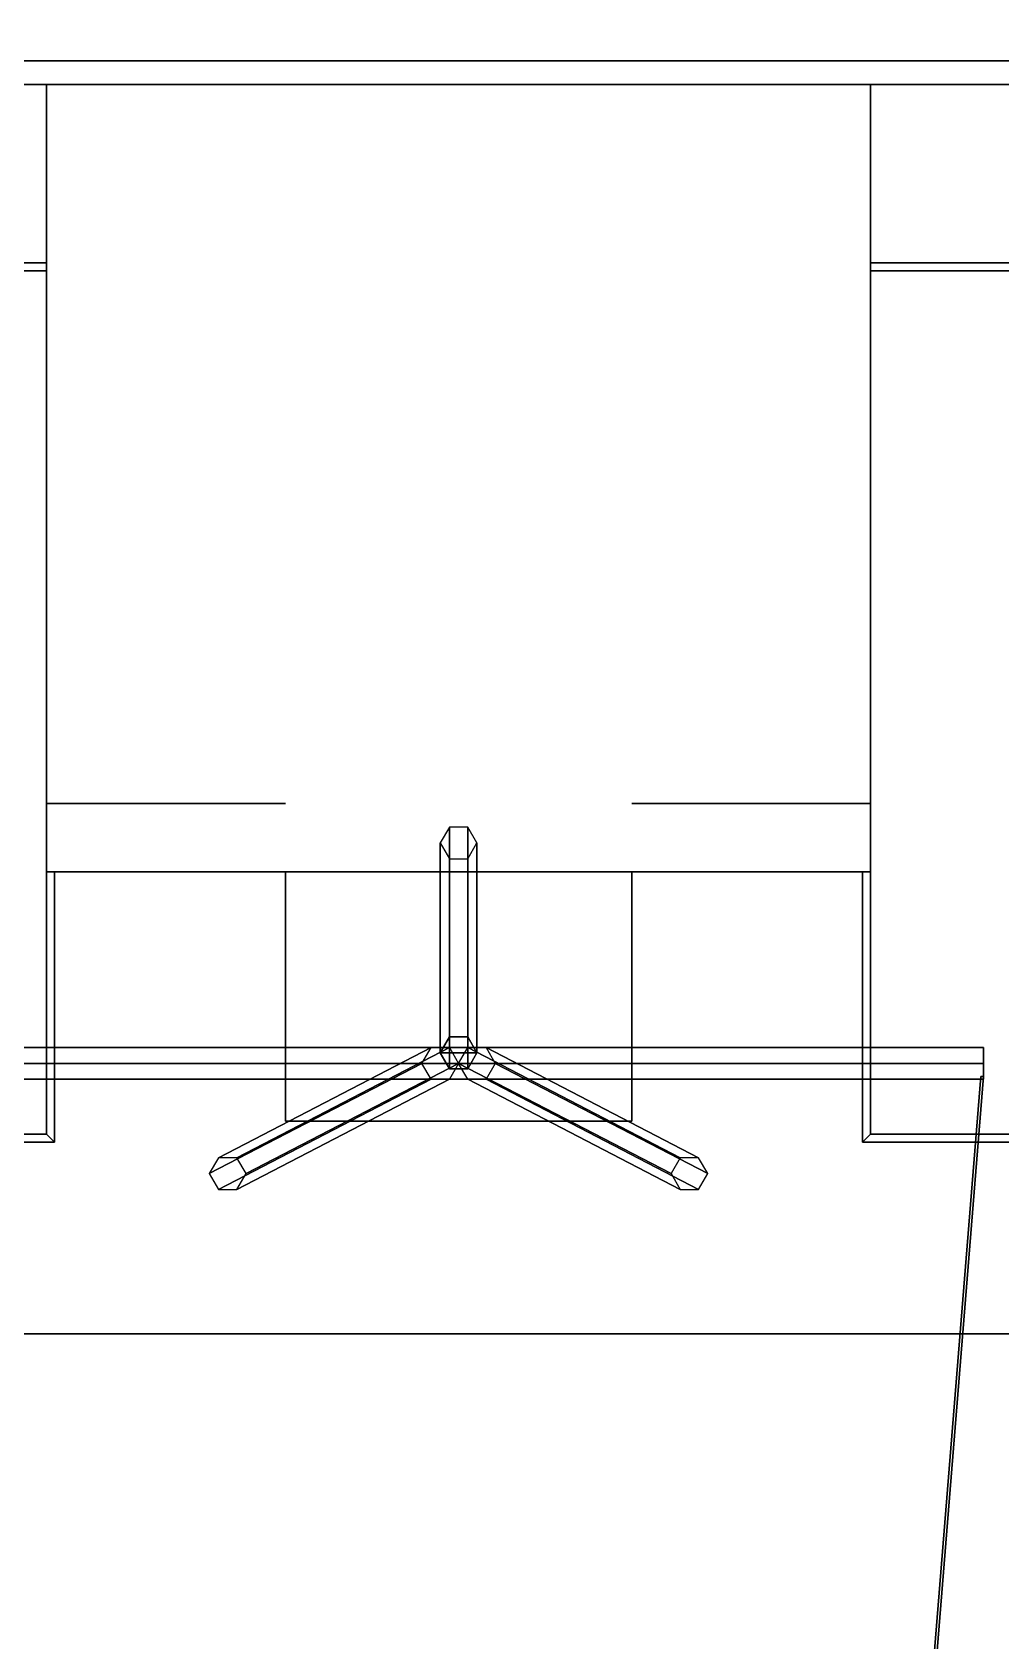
# Model space of a CAD drawing. Header units: millimetres. Extents: x -5 to 5, y -40 to 92.
# Drawn here: x -1.63 to 2.07, y -8.92 to -2.79 of the extents above; entities that cross this region are included whole.
import ezdxf

# ---------------------------------------------------------------- set-up
doc = ezdxf.new("R2010")
doc.units = ezdxf.units.MM
doc.layers.add('railings', color=6, linetype='Continuous')

msp = doc.modelspace()

# ---------------------------------------------------------------- linework, layer by layer
for points in [[(-2.39, -21.2, -3.26), (-2.39, 12.2, -3.11), (2.39, 12.2, -3.11), (2.39, -21.2, -3.26)], [(-4.3239, -1.73, 2.47), (-4.3315, -2.9, 2.47), (4.3315, -2.9, 2.47), (4.3239, -1.73, 2.47)], [(4.3315, -2.99, 4.05), (4.3315, -2.9, 2.47), (-4.3315, -2.9, 2.47), (-4.3315, -2.99, 4.05)], [(4.5429, -7.75, 4.48), (4.5115, -2.99, 4.48), (-4.5115, -2.99, 4.48), (-4.5429, -7.75, 4.48)], [(4.5115, -2.99, 4.48), (4.5115, -2.99, 4.05), (-4.5115, -2.99, 4.05), (-4.5115, -2.99, 4.48)], [(1.57, -5.99, 8.31), (1.57, -2.99, 8.31), (-1.57, -2.99, 8.31), (-1.57, -5.99, 8.31)], [(-1.57, -2.99, 8.31), (-1.57, -2.99, 4.48), (-1.57, -5.99, 4.48), (-1.57, -5.99, 8.31)], [(1.57, -2.99, 8.31), (1.57, -2.99, 4.48), (-1.57, -2.99, 4.48), (-1.57, -2.99, 8.31)], [(1.57, -5.99, 4.48), (1.57, -2.99, 4.48), (1.57, -2.99, 8.31), (1.57, -5.99, 8.31)], [(-1.57, -3.7, 4.99), (-1.57, -3.67, 4.99), (-5.04, -3.67, 4.99), (-5.01, -3.7, 4.99)], [(-1.57, -3.67, 4.99), (-1.57, -3.67, 4.48), (-5.04, -3.67, 4.48), (-5.04, -3.67, 4.99)], [(1.57, -3.67, 4.48), (1.57, -3.67, 4.99), (5.04, -3.67, 4.99), (5.04, -3.67, 4.48)], [(5.01, -3.7, 4.99), (5.04, -3.67, 4.99), (1.57, -3.67, 4.99), (1.57, -3.7, 4.99)], [(-5.01, -3.7, 4.99), (-5.01, -3.7, 4.48), (-1.57, -3.7, 4.48), (-1.57, -3.7, 4.99)], [(5.01, -3.7, 4.48), (5.01, -3.7, 4.99), (1.57, -3.7, 4.99), (1.57, -3.7, 4.48)], [(-0.035, -5.8194, 8.31), (-0.07, -5.88, 8.31), (-0.07, -6.68, 14.68), (-0.035, -6.6194, 14.68)], [(0.035, -5.8194, 8.31), (-0.035, -5.8194, 8.31), (-0.035, -6.6194, 14.68), (0.035, -6.6194, 14.68)], [(0.07, -5.88, 8.31), (0.035, -5.8194, 8.31), (0.035, -6.6194, 14.68), (0.07, -6.68, 14.68)], [(-0.07, -5.88, 8.31), (-0.035, -5.9406, 8.31), (-0.035, -6.7406, 14.68), (-0.07, -6.68, 14.68)], [(0.035, -5.9406, 8.31), (0.07, -5.88, 8.31), (0.07, -6.68, 14.68), (0.035, -6.7406, 14.68)], [(-0.035, -5.9406, 8.31), (0.035, -5.9406, 8.31), (0.035, -6.7406, 14.68), (-0.035, -6.7406, 14.68)], [(-1.57, -5.99, 8.31), (-1.57, -5.99, 4.48), (-0.66, -5.99, 4.48), (-0.66, -5.99, 8.31)], [(-1.54, -5.99, 4.99), (-1.57, -5.99, 4.99), (-1.57, -6.99, 4.99), (-1.54, -7.02, 4.99)], [(-1.57, -5.99, 4.99), (-1.57, -5.99, 4.48), (-1.57, -6.99, 4.48), (-1.57, -6.99, 4.99)], [(-1.54, -7.02, 4.99), (-1.54, -7.02, 4.48), (-1.54, -5.99, 4.48), (-1.54, -5.99, 4.99)], [(-0.66, -5.99, 8.31), (-0.66, -5.99, 4.48), (-0.66, -6.94, 4.48), (-0.66, -6.94, 8.31)], [(0.66, -6.94, 8.31), (0.66, -5.99, 8.31), (-0.66, -5.99, 8.31), (-0.66, -6.94, 8.31)], [(0.66, -5.99, 8.31), (0.66, -5.99, 4.48), (1.57, -5.99, 4.48), (1.57, -5.99, 8.31)], [(0.66, -6.94, 4.48), (0.66, -5.99, 4.48), (0.66, -5.99, 8.31), (0.66, -6.94, 8.31)], [(1.54, -7.02, 4.48), (1.54, -7.02, 4.99), (1.54, -5.99, 4.99), (1.54, -5.99, 4.48)], [(1.54, -7.02, 4.99), (1.57, -6.99, 4.99), (1.57, -5.99, 4.99), (1.54, -5.99, 4.99)], [(1.57, -5.99, 4.48), (1.57, -5.99, 4.99), (1.57, -6.99, 4.99), (1.57, -6.99, 4.48)], [(-2, -6.66, 13.7), (-2, -6.72, 13.76), (2, -6.72, 13.76), (2, -6.66, 13.7)], [(-2, -6.72, 13.64), (-2, -6.66, 13.7), (2, -6.66, 13.7), (2, -6.72, 13.64)], [(-0.915, -7.0794, 4.48), (-0.95, -7.14, 4.48), (-0.14, -6.72, 13.7), (-0.105, -6.6594, 13.7)], [(-0.845, -7.0794, 4.48), (-0.915, -7.0794, 4.48), (-0.105, -6.6594, 13.7), (-0.035, -6.6594, 13.7)], [(-0.81, -7.14, 4.48), (-0.845, -7.0794, 4.48), (-0.035, -6.6594, 13.7), (0, -6.72, 13.7)], [(-0.07, -6.68, 14.68), (0.07, -6.68, 14.68), (0.035, -6.6194, 14.68), (-0.035, -6.6194, 14.68)], [(-0.035, -6.7406, 14.68), (0.035, -6.7406, 14.68), (0.07, -6.68, 14.68), (-0.07, -6.68, 14.68)], [(0.845, -7.0794, 4.48), (0.81, -7.14, 4.48), (0, -6.72, 13.7), (0.035, -6.6594, 13.7)], [(0.915, -7.0794, 4.48), (0.845, -7.0794, 4.48), (0.035, -6.6594, 13.7), (0.105, -6.6594, 13.7)], [(0.95, -7.14, 4.48), (0.915, -7.0794, 4.48), (0.105, -6.6594, 13.7), (0.14, -6.72, 13.7)], [(2, -6.72, 13.76), (2, -6.78, 13.7), (2, -6.72, 13.64), (2, -6.66, 13.7)], [(-2, -6.72, 13.76), (-2, -6.78, 13.7), (2, -6.78, 13.7), (2, -6.72, 13.76)], [(-2, -6.78, 13.7), (-2, -6.72, 13.64), (2, -6.72, 13.64), (2, -6.78, 13.7)], [(-0.95, -7.14, 4.48), (-0.915, -7.2006, 4.48), (-0.105, -6.7806, 13.7), (-0.14, -6.72, 13.7)], [(-0.845, -7.2006, 4.48), (-0.81, -7.14, 4.48), (0, -6.72, 13.7), (-0.035, -6.7806, 13.7)], [(0.81, -7.14, 4.48), (0.845, -7.2006, 4.48), (0.035, -6.7806, 13.7), (0, -6.72, 13.7)], [(0.915, -7.2006, 4.48), (0.95, -7.14, 4.48), (0.14, -6.72, 13.7), (0.105, -6.7806, 13.7)], [(-0.76, -21.64, 9.59), (-0.75, -21.64, 9.6), (-1.99, -6.77, 13.7087), (-2, -6.77, 13.7)], [(-0.75, -21.64, 9.58), (-0.76, -21.64, 9.59), (-2, -6.77, 13.7), (-1.99, -6.77, 13.6913)], [(-0.75, -21.64, 9.6), (-0.75, -21.64, 9.58), (-1.99, -6.77, 13.6913), (-1.99, -6.77, 13.7087)], [(-0.915, -7.2006, 4.48), (-0.845, -7.2006, 4.48), (-0.035, -6.7806, 13.7), (-0.105, -6.7806, 13.7)], [(0.845, -7.2006, 4.48), (0.915, -7.2006, 4.48), (0.105, -6.7806, 13.7), (0.035, -6.7806, 13.7)], [(0.79, -21.64, 9.59), (0.8, -21.64, 9.6), (2, -6.77, 13.7087), (1.99, -6.77, 13.7)], [(0.8, -21.64, 9.58), (0.79, -21.64, 9.59), (1.99, -6.77, 13.7), (2, -6.77, 13.6913)], [(0.8, -21.64, 9.6), (0.8, -21.64, 9.58), (2, -6.77, 13.6913), (2, -6.77, 13.7087)], [(-0.66, -6.94, 8.31), (-0.66, -6.94, 4.48), (0.66, -6.94, 4.48), (0.66, -6.94, 8.31)], [(-1.54, -7.02, 4.99), (-1.57, -6.99, 4.99), (-5.01, -6.99, 4.99), (-5.04, -7.02, 4.99)], [(-5.04, -7.02, 4.99), (-5.04, -7.02, 4.48), (-1.54, -7.02, 4.48), (-1.54, -7.02, 4.99)], [(-1.57, -6.99, 4.99), (-1.57, -6.99, 4.48), (-5.01, -6.99, 4.48), (-5.01, -6.99, 4.99)], [(5.04, -7.02, 4.99), (5.01, -6.99, 4.99), (1.57, -6.99, 4.99), (1.54, -7.02, 4.99)], [(5.04, -7.02, 4.48), (5.04, -7.02, 4.99), (1.54, -7.02, 4.99), (1.54, -7.02, 4.48)], [(1.57, -6.99, 4.48), (1.57, -6.99, 4.99), (5.01, -6.99, 4.99), (5.01, -6.99, 4.48)], [(-4.5429, -7.75, 2.47), (-4.56, -10.4, 2.47), (4.56, -10.4, 2.47), (4.5429, -7.75, 2.47)], [(-4.5429, -7.75, 4.4), (-4.5429, -7.75, 2.47), (4.5429, -7.75, 2.47), (4.5429, -7.75, 4.4)], [(4.5429, -7.75, 4.4), (4.5429, -7.75, 4.48), (-4.5429, -7.75, 4.48), (-4.5429, -7.75, 4.4)]]:
    msp.add_3dface(points)
at = {"layer": 'railings'}
for points in [[(-1.57, -3.03, 8.31), (-1.57, -2.99, 8.31), (-1.57, -2.99, 9.16), (-1.57, -3.03, 9.16)], [(-1.57, -3.03, 9.16), (-1.57, -2.99, 9.16), (-1.57, -2.99, 8.31), (-1.57, -3.03, 8.31)], [(-1.57, -2.99, 9.12), (-1.57, -2.99, 9.16), (1.57, -2.99, 9.16), (1.57, -2.99, 9.12)], [(1.57, -2.99, 9.12), (1.57, -2.99, 9.16), (-1.57, -2.99, 9.16), (-1.57, -2.99, 9.12)], [(-1.57, -2.99, 8.73), (-1.57, -2.99, 8.77), (1.57, -2.99, 8.77), (1.57, -2.99, 8.73)], [(1.57, -2.99, 8.73), (1.57, -2.99, 8.77), (-1.57, -2.99, 8.77), (-1.57, -2.99, 8.73)], [(-0.64, -2.99, 9.12), (-0.68, -2.99, 9.12), (-0.68, -2.99, 8.31), (-0.64, -2.99, 8.31)], [(-0.64, -2.99, 8.31), (-0.68, -2.99, 8.31), (-0.68, -2.99, 9.12), (-0.64, -2.99, 9.12)], [(0.64, -2.99, 8.31), (0.68, -2.99, 8.31), (0.68, -2.99, 9.12), (0.64, -2.99, 9.12)], [(0.64, -2.99, 9.12), (0.68, -2.99, 9.12), (0.68, -2.99, 8.31), (0.64, -2.99, 8.31)], [(1.57, -3.03, 9.16), (1.57, -2.99, 9.16), (1.57, -2.99, 8.31), (1.57, -3.03, 8.31)], [(1.57, -3.03, 8.31), (1.57, -2.99, 8.31), (1.57, -2.99, 9.16), (1.57, -3.03, 9.16)], [(-1.57, -3.03, 9.12), (-1.57, -3.03, 9.16), (-1.57, -5.69, 9.16), (-1.57, -5.69, 9.12)], [(-1.57, -5.69, 9.12), (-1.57, -5.69, 9.16), (-1.57, -3.03, 9.16), (-1.57, -3.03, 9.12)], [(-1.57, -5.69, 8.73), (-1.57, -5.69, 8.77), (-1.57, -3.03, 8.77), (-1.57, -3.03, 8.73)], [(-1.57, -3.03, 8.73), (-1.57, -3.03, 8.77), (-1.57, -5.69, 8.77), (-1.57, -5.69, 8.73)], [(1.57, -5.69, 9.12), (1.57, -5.69, 9.16), (1.57, -3.03, 9.16), (1.57, -3.03, 9.12)], [(1.57, -3.03, 9.12), (1.57, -3.03, 9.16), (1.57, -5.69, 9.16), (1.57, -5.69, 9.12)], [(1.57, -3.03, 8.73), (1.57, -3.03, 8.77), (1.57, -5.69, 8.77), (1.57, -5.69, 8.73)], [(1.57, -5.69, 8.73), (1.57, -5.69, 8.77), (1.57, -3.03, 8.77), (1.57, -3.03, 8.73)], [(-1.57, -3.62, 8.31), (-1.57, -3.58, 8.31), (-1.57, -3.58, 9.12), (-1.57, -3.62, 9.12)], [(-1.57, -3.62, 9.12), (-1.57, -3.58, 9.12), (-1.57, -3.58, 8.31), (-1.57, -3.62, 8.31)], [(1.57, -3.62, 9.12), (1.57, -3.58, 9.12), (1.57, -3.58, 8.31), (1.57, -3.62, 8.31)], [(1.57, -3.62, 8.31), (1.57, -3.58, 8.31), (1.57, -3.58, 9.12), (1.57, -3.62, 9.12)], [(-1.57, -4.36, 9.12), (-1.57, -4.32, 9.12), (-1.57, -4.32, 8.31), (-1.57, -4.36, 8.31)], [(-1.57, -4.36, 8.31), (-1.57, -4.32, 8.31), (-1.57, -4.32, 9.12), (-1.57, -4.36, 9.12)], [(1.57, -4.36, 8.31), (1.57, -4.32, 8.31), (1.57, -4.32, 9.12), (1.57, -4.36, 9.12)], [(1.57, -4.36, 9.12), (1.57, -4.32, 9.12), (1.57, -4.32, 8.31), (1.57, -4.36, 8.31)], [(-1.57, -5.03, 9.12), (-1.57, -4.99, 9.12), (-1.57, -4.99, 8.31), (-1.57, -5.03, 8.31)], [(-1.57, -5.03, 8.31), (-1.57, -4.99, 8.31), (-1.57, -4.99, 9.12), (-1.57, -5.03, 9.12)], [(1.57, -5.03, 8.31), (1.57, -4.99, 8.31), (1.57, -4.99, 9.12), (1.57, -5.03, 9.12)], [(1.57, -5.03, 9.12), (1.57, -4.99, 9.12), (1.57, -4.99, 8.31), (1.57, -5.03, 8.31)], [(-1.57, -5.73, 8.31), (-1.57, -5.69, 8.31), (-1.57, -5.69, 9.16), (-1.57, -5.73, 9.16)], [(-1.57, -5.73, 9.16), (-1.57, -5.69, 9.16), (-1.57, -5.69, 8.31), (-1.57, -5.73, 8.31)], [(1.57, -5.73, 9.16), (1.57, -5.69, 9.16), (1.57, -5.69, 8.31), (1.57, -5.73, 8.31)], [(1.57, -5.73, 8.31), (1.57, -5.69, 8.31), (1.57, -5.69, 9.16), (1.57, -5.73, 9.16)], [(-1.57, -5.73, 9.12), (-1.57, -5.73, 9.16), (-0.66, -5.73, 9.16), (-0.66, -5.73, 9.12)], [(-0.66, -5.73, 9.12), (-0.66, -5.73, 9.16), (-1.57, -5.73, 9.16), (-1.57, -5.73, 9.12)], [(-0.66, -5.73, 8.73), (-0.66, -5.73, 8.77), (-1.57, -5.73, 8.77), (-1.57, -5.73, 8.73)], [(-1.57, -5.73, 8.73), (-1.57, -5.73, 8.77), (-0.66, -5.73, 8.77), (-0.66, -5.73, 8.73)], [(-0.66, -5.73, 9.12), (-0.7, -5.73, 9.12), (-0.7, -5.73, 8.31), (-0.66, -5.73, 8.31)], [(-0.66, -5.73, 8.31), (-0.7, -5.73, 8.31), (-0.7, -5.73, 9.12), (-0.66, -5.73, 9.12)], [(0.66, -5.73, 8.31), (0.7, -5.73, 8.31), (0.7, -5.73, 9.12), (0.66, -5.73, 9.12)], [(0.66, -5.73, 9.12), (0.7, -5.73, 9.12), (0.7, -5.73, 8.31), (0.66, -5.73, 8.31)], [(0.66, -5.73, 9.12), (0.66, -5.73, 9.16), (1.57, -5.73, 9.16), (1.57, -5.73, 9.12)], [(1.57, -5.73, 9.12), (1.57, -5.73, 9.16), (0.66, -5.73, 9.16), (0.66, -5.73, 9.12)], [(0.66, -5.73, 8.73), (0.66, -5.73, 8.77), (1.57, -5.73, 8.77), (1.57, -5.73, 8.73)], [(1.57, -5.73, 8.73), (1.57, -5.73, 8.77), (0.66, -5.73, 8.77), (0.66, -5.73, 8.73)]]:
    msp.add_3dface(points, dxfattribs=at)

doc.saveas('drawing.dxf')
